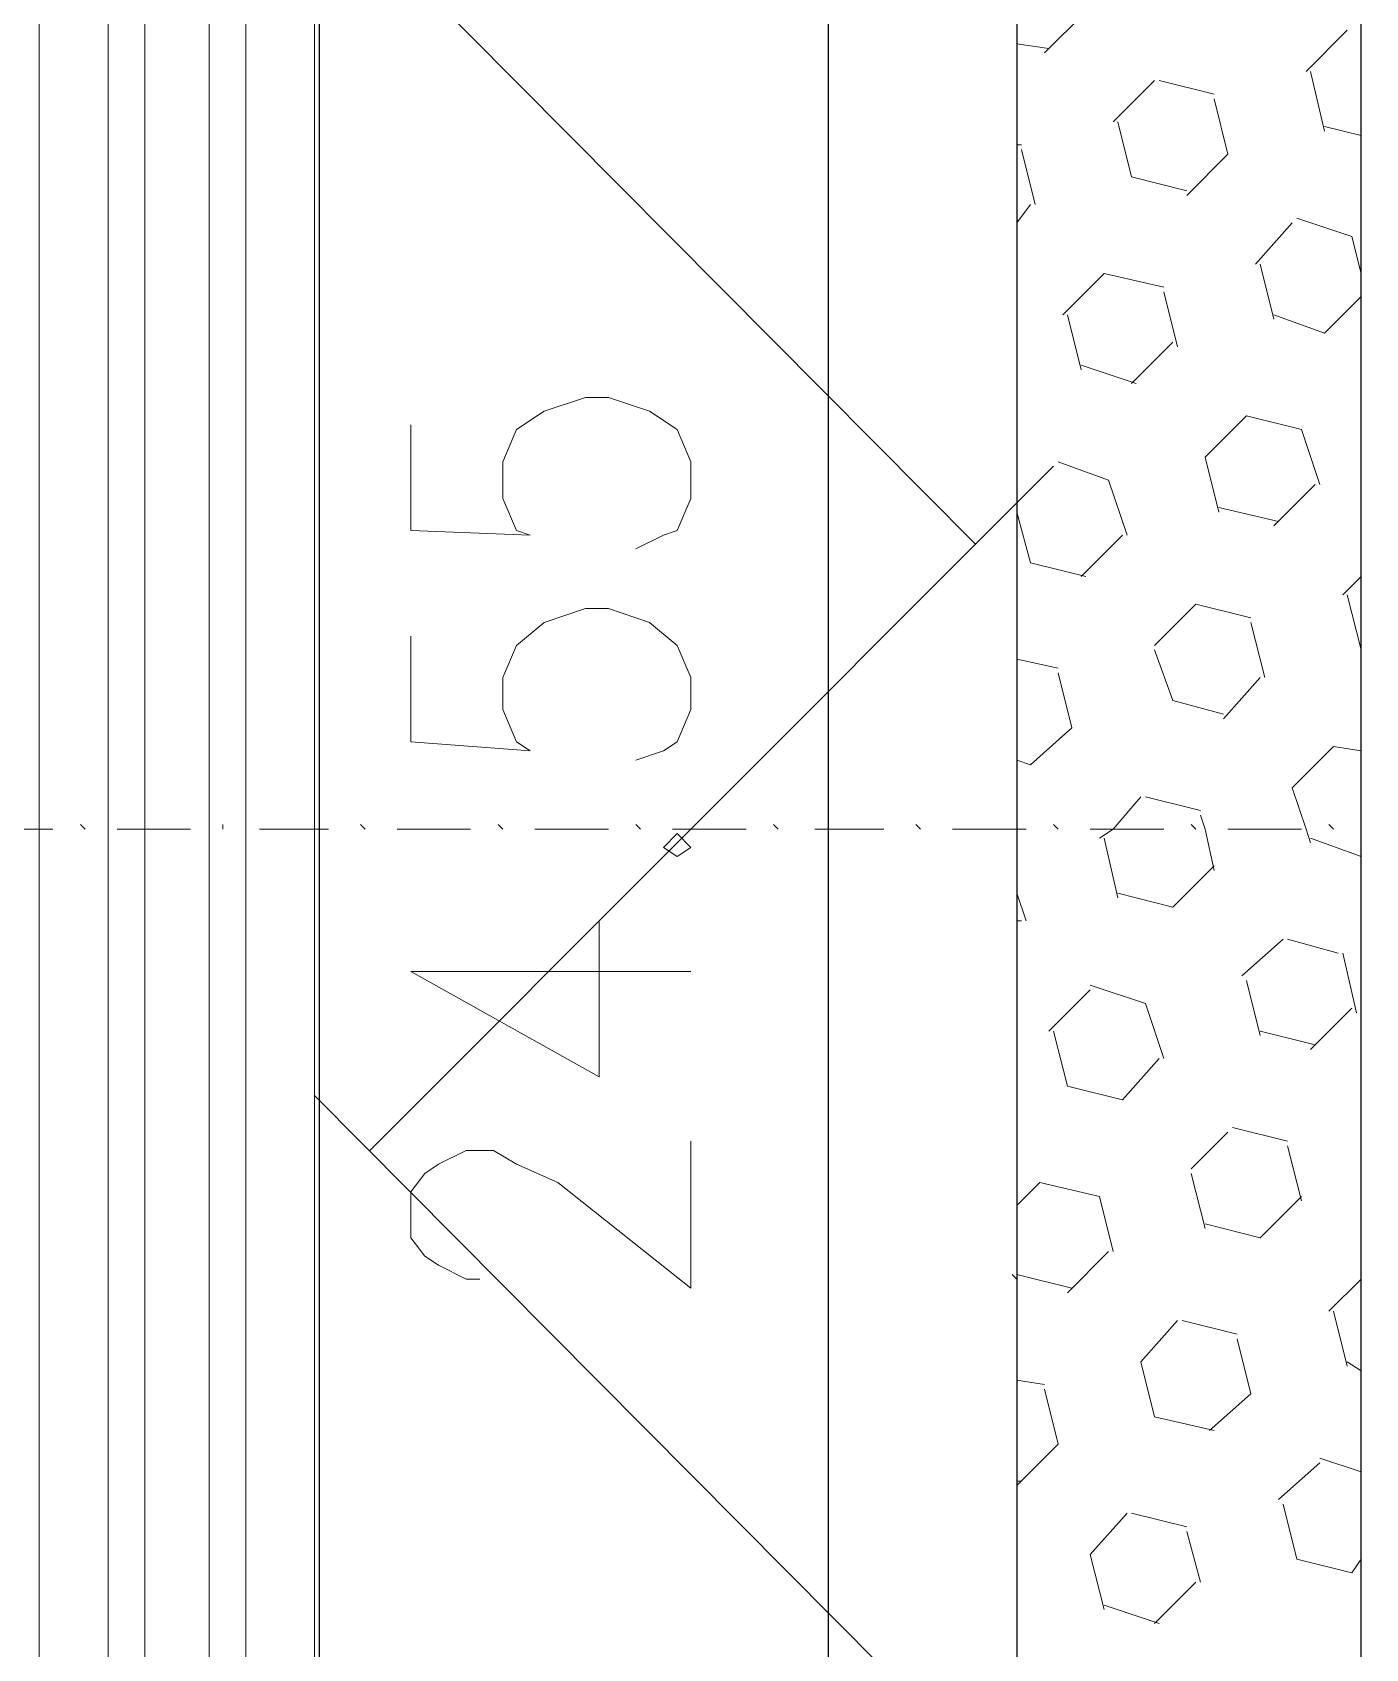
# Model space of a CAD drawing. Header units: millimetres. Extents: x 2928 to 3112, y 1220 to 1280.
# Drawn here: x 2983.33 to 2984.299, y 1251.612 to 1252.785 of the extents above; entities that cross this region are included whole.
import ezdxf

# ---------------------------------------------------------------- set-up
doc = ezdxf.new("R2010")
doc.units = ezdxf.units.MM

msp = doc.modelspace()

# ---------------------------------------------------------------- linework, layer by layer
at = {"color": 9, "linetype": 'Continuous', "lineweight": 5, "true_color": 0xbababa}
for points in [[(2938.98795, 1264.55062), (2983.53859, 1264.55062), (2983.53859, 1238.80025)], [(2983.33525, 1239.30359), (2983.33525, 1264.04728), (2983.33525, 1264.04728)], [(2983.38525, 1239.30359), (2983.38525, 1264.04728), (2983.38525, 1264.04728)], [(2983.41192, 1239.30359), (2983.41192, 1264.04728), (2983.41192, 1264.04728)], [(2983.45859, 1239.30359), (2983.45859, 1264.04728), (2983.45859, 1264.04728)], [(2983.48525, 1239.30359), (2983.48525, 1264.04728), (2983.48525, 1264.04728)], [(2983.53525, 1239.30359), (2983.53525, 1264.04728), (2983.53525, 1264.04728)], [(2984.01526, 1252.41378), (2983.53525, 1252.89712), (2983.53525, 1252.89712)], [(2984.06526, 1252.77045), (2984.09526, 1252.80045), (2984.09526, 1252.80045)], [(2984.25526, 1252.75712), (2984.28526, 1252.78712), (2984.28526, 1252.78712)], [(2984.06859, 1252.77379), (2984.04526, 1252.77712), (2984.04526, 1252.77712)], [(2984.2686, 1252.71378), (2984.2586, 1252.75712), (2984.2586, 1252.75712)], [(2984.11526, 1252.72045), (2984.14526, 1252.75045), (2984.14526, 1252.75045)], [(2984.1886, 1252.74045), (2984.1486, 1252.75045), (2984.1486, 1252.75045)], [(2984.1986, 1252.69712), (2984.1886, 1252.73712), (2984.1886, 1252.73712)], [(2984.1286, 1252.68045), (2984.1186, 1252.72045), (2984.1186, 1252.72045)], [(2984.29526, 1252.71045), (2984.2686, 1252.71712), (2984.2686, 1252.71712)], [(2984.04859, 1252.70378), (2984.04526, 1252.70378), (2984.04526, 1252.70378)], [(2984.05859, 1252.66045), (2984.04859, 1252.70045), (2984.04859, 1252.70045)], [(2984.1686, 1252.66712), (2984.1986, 1252.69712), (2984.1986, 1252.69712)], [(2984.1686, 1252.67045), (2984.1286, 1252.68045), (2984.1286, 1252.68045)], [(2984.04526, 1252.64712), (2984.05526, 1252.66045), (2984.05526, 1252.66045)], [(2984.2186, 1252.61712), (2984.24526, 1252.64712), (2984.24526, 1252.64712)], [(2984.2886, 1252.63712), (2984.2486, 1252.65045), (2984.2486, 1252.65045)], [(2984.29526, 1252.61045), (2984.2886, 1252.63712), (2984.2886, 1252.63712)], [(2984.07859, 1252.58045), (2984.1086, 1252.61045), (2984.1086, 1252.61045)], [(2984.15193, 1252.60045), (2984.1086, 1252.61045), (2984.1086, 1252.61045)], [(2984.23193, 1252.57712), (2984.22193, 1252.61712), (2984.22193, 1252.61712)], [(2984.16193, 1252.55712), (2984.15193, 1252.59712), (2984.15193, 1252.59712)], [(2984.2686, 1252.56712), (2984.29526, 1252.59378), (2984.29526, 1252.59378)], [(2984.09193, 1252.54045), (2984.08193, 1252.58045), (2984.08193, 1252.58045)], [(2984.2686, 1252.56712), (2984.23193, 1252.58045), (2984.23193, 1252.58045)], [(2984.1286, 1252.53045), (2984.1586, 1252.56045), (2984.1586, 1252.56045)], [(2984.13193, 1252.53045), (2984.09193, 1252.54378), (2984.09193, 1252.54378)], [(2984.18193, 1252.47711), (2984.21193, 1252.50712), (2984.21193, 1252.50712)], [(2984.25193, 1252.49712), (2984.21193, 1252.50712), (2984.21193, 1252.50712)], [(2984.26526, 1252.45711), (2984.25193, 1252.49712), (2984.25193, 1252.49712)], [(2984.04526, 1252.44378), (2984.07193, 1252.47045), (2984.07193, 1252.47045)], [(2984.11193, 1252.46045), (2984.07526, 1252.47378), (2984.07526, 1252.47378)], [(2984.19193, 1252.43711), (2984.18193, 1252.47711), (2984.18193, 1252.47711)], [(2984.12526, 1252.42045), (2984.11193, 1252.46045), (2984.11193, 1252.46045)], [(2984.23193, 1252.42711), (2984.26193, 1252.45711), (2984.26193, 1252.45711)], [(2983.57525, 1251.97377), (2984.04526, 1252.44378), (2984.04526, 1252.44378)], [(2984.05526, 1252.40045), (2984.04526, 1252.43711), (2984.04526, 1252.43711)], [(2984.23526, 1252.43045), (2984.19193, 1252.44045), (2984.19193, 1252.44045)], [(2984.09193, 1252.39045), (2984.12193, 1252.42045), (2984.12193, 1252.42045)], [(2984.09526, 1252.39045), (2984.05526, 1252.40045), (2984.05526, 1252.40045)], [(2984.28193, 1252.37711), (2984.29526, 1252.39045), (2984.29526, 1252.39045)], [(2984.29526, 1252.33711), (2984.28526, 1252.37711), (2984.28526, 1252.37711)], [(2984.14526, 1252.34045), (2984.17526, 1252.37045), (2984.17526, 1252.37045)], [(2984.21526, 1252.36045), (2984.17526, 1252.37045), (2984.17526, 1252.37045)], [(2984.22526, 1252.31711), (2984.21526, 1252.35711), (2984.21526, 1252.35711)], [(2984.29526, 1252.33711), (2984.29526, 1252.34045), (2984.29526, 1252.34045)], [(2984.07526, 1252.32378), (2984.04526, 1252.33045), (2984.04526, 1252.33045)], [(2984.1586, 1252.30045), (2984.14526, 1252.33711), (2984.14526, 1252.33711)], [(2984.08526, 1252.28045), (2984.07526, 1252.32045), (2984.07526, 1252.32045)], [(2984.19526, 1252.28711), (2984.22193, 1252.31711), (2984.22193, 1252.31711)], [(2984.19526, 1252.29045), (2984.1586, 1252.30045), (2984.1586, 1252.30045)], [(2984.05526, 1252.25378), (2984.08526, 1252.28045), (2984.08526, 1252.28045)], [(2984.24526, 1252.23711), (2984.27526, 1252.26711), (2984.27526, 1252.26711)], [(2984.29526, 1252.26378), (2984.27526, 1252.26711), (2984.27526, 1252.26711)], [(2984.05526, 1252.25378), (2984.04526, 1252.25711), (2984.04526, 1252.25711)], [(2984.25526, 1252.20711), (2984.24526, 1252.23711), (2984.24526, 1252.23711)], [(2984.11526, 1252.20711), (2984.13526, 1252.23044), (2984.13526, 1252.23044)], [(2984.1786, 1252.22044), (2984.1386, 1252.23044), (2984.1386, 1252.23044)], [(2984.18193, 1252.20711), (2984.1786, 1252.21711), (2984.1786, 1252.21711)], [(2984.10526, 1252.20044), (2984.11526, 1252.20711), (2984.11526, 1252.20711)], [(2984.1186, 1252.15711), (2984.1086, 1252.20044), (2984.1086, 1252.20044)], [(2984.1886, 1252.17711), (2984.18193, 1252.20711), (2984.18193, 1252.20711)], [(2984.2586, 1252.19711), (2984.25526, 1252.20711), (2984.25526, 1252.20711)], [(2984.29526, 1252.18711), (2984.2586, 1252.20044), (2984.2586, 1252.20044)], [(2984.1586, 1252.15044), (2984.1886, 1252.18044), (2984.1886, 1252.18044)], [(2984.05193, 1252.14044), (2984.04526, 1252.16044), (2984.04526, 1252.16044)], [(2984.1586, 1252.15044), (2984.1186, 1252.16044), (2984.1186, 1252.16044)], [(2984.04526, 1252.14044), (2984.04859, 1252.14044), (2984.04859, 1252.14044)], [(2984.2086, 1252.10044), (2984.2386, 1252.12711), (2984.2386, 1252.12711)], [(2984.2786, 1252.11711), (2984.24193, 1252.12711), (2984.24193, 1252.12711)], [(2984.29193, 1252.07378), (2984.28193, 1252.11711), (2984.28193, 1252.11711)], [(2984.1386, 1252.08044), (2984.0986, 1252.09378), (2984.0986, 1252.09378)], [(2984.22193, 1252.05711), (2984.21193, 1252.09711), (2984.21193, 1252.09711)], [(2984.06859, 1252.06044), (2984.0986, 1252.09044), (2984.0986, 1252.09044)], [(2984.15193, 1252.04044), (2984.1386, 1252.08044), (2984.1386, 1252.08044)], [(2984.2586, 1252.04711), (2984.2886, 1252.07711), (2984.2886, 1252.07711)], [(2984.08193, 1252.02044), (2984.07193, 1252.06044), (2984.07193, 1252.06044)], [(2984.26193, 1252.05044), (2984.22193, 1252.06044), (2984.22193, 1252.06044)], [(2984.12193, 1252.01044), (2984.1486, 1252.04044), (2984.1486, 1252.04044)], [(2984.01526, 1251.53043), (2983.53525, 1252.01377), (2983.53525, 1252.01377)], [(2984.12193, 1252.01044), (2984.08193, 1252.02044), (2984.08193, 1252.02044)], [(2984.24193, 1251.98044), (2984.20193, 1251.99044), (2984.20193, 1251.99044)], [(2984.17193, 1251.96044), (2984.1986, 1251.98711), (2984.1986, 1251.98711)], [(2984.25193, 1251.93711), (2984.24193, 1251.97711), (2984.24193, 1251.97711)], [(2984.18193, 1251.91711), (2984.17193, 1251.95711), (2984.17193, 1251.95711)], [(2984.04526, 1251.93377), (2984.06193, 1251.95044), (2984.06193, 1251.95044)], [(2984.10526, 1251.94044), (2984.06193, 1251.95044), (2984.06193, 1251.95044)], [(2984.11526, 1251.90044), (2984.10526, 1251.94044), (2984.10526, 1251.94044)], [(2984.22193, 1251.91044), (2984.25193, 1251.94044), (2984.25193, 1251.94044)], [(2984.22193, 1251.91044), (2984.18193, 1251.92044), (2984.18193, 1251.92044)], [(2984.08193, 1251.87044), (2984.11193, 1251.90044), (2984.11193, 1251.90044)], [(2984.04526, 1251.88044), (2984.04193, 1251.88377), (2984.04193, 1251.88377)], [(2984.08526, 1251.87377), (2984.04526, 1251.88377), (2984.04526, 1251.88377)], [(2984.27193, 1251.85711), (2984.29526, 1251.88044), (2984.29526, 1251.88044)], [(2984.13526, 1251.82044), (2984.16193, 1251.85044), (2984.16193, 1251.85044)], [(2984.20526, 1251.84044), (2984.16526, 1251.85044), (2984.16526, 1251.85044)], [(2984.28526, 1251.81711), (2984.27526, 1251.85711), (2984.27526, 1251.85711)], [(2984.21526, 1251.79711), (2984.20526, 1251.83711), (2984.20526, 1251.83711)], [(2984.14526, 1251.78044), (2984.13526, 1251.82044), (2984.13526, 1251.82044)], [(2984.29526, 1251.81377), (2984.28526, 1251.82044), (2984.28526, 1251.82044)], [(2984.06526, 1251.80377), (2984.04526, 1251.80711), (2984.04526, 1251.80711)], [(2984.07526, 1251.76044), (2984.06526, 1251.80044), (2984.06526, 1251.80044)], [(2984.18526, 1251.77044), (2984.21526, 1251.79711), (2984.21526, 1251.79711)], [(2984.1886, 1251.77044), (2984.14526, 1251.78044), (2984.14526, 1251.78044)], [(2984.04526, 1251.73044), (2984.07526, 1251.76044), (2984.07526, 1251.76044)], [(2984.23526, 1251.72044), (2984.26526, 1251.7471), (2984.26526, 1251.7471)], [(2984.29526, 1251.74044), (2984.26526, 1251.75044), (2984.26526, 1251.75044)], [(2984.04859, 1251.73377), (2984.04526, 1251.73377), (2984.04526, 1251.73377)], [(2984.0986, 1251.68044), (2984.12526, 1251.71044), (2984.12526, 1251.71044)], [(2984.1686, 1251.70044), (2984.1286, 1251.71044), (2984.1286, 1251.71044)], [(2984.2486, 1251.6771), (2984.2386, 1251.7171), (2984.2386, 1251.7171)], [(2984.1786, 1251.66044), (2984.1686, 1251.6971), (2984.1686, 1251.6971)], [(2984.1086, 1251.64044), (2984.0986, 1251.68044), (2984.0986, 1251.68044)], [(2984.2886, 1251.6671), (2984.2486, 1251.6771), (2984.2486, 1251.6771)], [(2984.2886, 1251.6671), (2984.29526, 1251.6771), (2984.29526, 1251.6771)], [(2984.14526, 1251.63044), (2984.17526, 1251.66044), (2984.17526, 1251.66044)], [(2984.1486, 1251.63044), (2984.1086, 1251.64377), (2984.1086, 1251.64377)]]:
    msp.add_lwpolyline(points, dxfattribs=at)
at = {"color": 7, "linetype": 'Continuous', "lineweight": -2, "true_color": 0x000007}
msp.add_lwpolyline([(2983.53859, 1264.04728), (2983.53859, 1239.30359), (2983.53859, 1239.30359)], dxfattribs=at)
at = {"color": 253, "linetype": 'Continuous', "lineweight": -2, "true_color": 0x9a9a9a}
msp.add_lwpolyline([(2983.90859, 1239.40693), (2983.90859, 1263.94728), (2983.90859, 1263.94728)], dxfattribs=at)
at = {"color": 7, "linetype": 'Continuous', "lineweight": -2, "true_color": 0x000007}
for points in [[(2985.30528, 1251.06376), (2985.30528, 1253.33046), (2984.04526, 1253.33046), (2984.04526, 1251.06376)], [(2985.05194, 1251.3171), (2984.29526, 1251.3171), (2984.29526, 1253.08046), (2985.05194, 1253.08046)]]:
    msp.add_lwpolyline(points, close=True, dxfattribs=at)
at = {"color": 7, "linetype": 'Continuous', "lineweight": 9, "true_color": 0x000007}
for points in [[(2983.60525, 1252.50045), (2983.60525, 1252.42378), (2983.69192, 1252.42045), (2983.68192, 1252.42378), (2983.67192, 1252.44711), (2983.67192, 1252.47378), (2983.68192, 1252.49712), (2983.70192, 1252.51045), (2983.73192, 1252.52045), (2983.74859, 1252.52045), (2983.77859, 1252.51045), (2983.79859, 1252.49712), (2983.80859, 1252.47378), (2983.80859, 1252.44711), (2983.79859, 1252.42378), (2983.78859, 1252.42045), (2983.76859, 1252.41045)], [(2983.60525, 1252.34711), (2983.60525, 1252.27045), (2983.69192, 1252.26378), (2983.68192, 1252.27045), (2983.67192, 1252.29378), (2983.67192, 1252.31711), (2983.68192, 1252.34045), (2983.70192, 1252.35711), (2983.73192, 1252.36711), (2983.74859, 1252.36711), (2983.77859, 1252.35711), (2983.79859, 1252.34045), (2983.80859, 1252.31711), (2983.80859, 1252.29378), (2983.79859, 1252.27045), (2983.78859, 1252.26378), (2983.76859, 1252.25711)], [(2983.34525, 1252.20711), (2983.29192, 1252.20711), (2983.29192, 1252.20711)], [(2983.36858, 1252.20711), (2983.36525, 1252.21044), (2983.36525, 1252.21044)], [(2983.44525, 1252.20711), (2983.39192, 1252.20711), (2983.39192, 1252.20711)], [(2983.46859, 1252.20711), (2983.46859, 1252.21044), (2983.46859, 1252.21044)], [(2983.54525, 1252.20711), (2983.49525, 1252.20711), (2983.49525, 1252.20711)], [(2983.57192, 1252.20711), (2983.56859, 1252.21044), (2983.56859, 1252.21044)], [(2983.64859, 1252.20711), (2983.59525, 1252.20711), (2983.59525, 1252.20711)], [(2983.67192, 1252.20711), (2983.66859, 1252.21044), (2983.66859, 1252.21044)], [(2983.74859, 1252.20711), (2983.69526, 1252.20711), (2983.69526, 1252.20711)], [(2983.77192, 1252.20711), (2983.76859, 1252.21044), (2983.76859, 1252.21044)], [(2983.84859, 1252.20711), (2983.79526, 1252.20711), (2983.79526, 1252.20711)], [(2983.87193, 1252.20711), (2983.86859, 1252.21044), (2983.86859, 1252.21044)], [(2983.94859, 1252.20711), (2983.89859, 1252.20711), (2983.89859, 1252.20711)], [(2983.97526, 1252.20711), (2983.97193, 1252.21044), (2983.97193, 1252.21044)], [(2984.05193, 1252.20711), (2983.99859, 1252.20711), (2983.99859, 1252.20711)], [(2984.07526, 1252.20711), (2984.07193, 1252.21044), (2984.07193, 1252.21044)], [(2984.15193, 1252.20711), (2984.0986, 1252.20711), (2984.0986, 1252.20711)], [(2984.17526, 1252.20711), (2984.17193, 1252.21044), (2984.17193, 1252.21044)], [(2984.25193, 1252.20711), (2984.1986, 1252.20711), (2984.1986, 1252.20711)], [(2984.27526, 1252.20711), (2984.27193, 1252.21044), (2984.27193, 1252.21044)], [(2983.80859, 1252.10378), (2983.60525, 1252.10378), (2983.74192, 1252.02711), (2983.74192, 1252.14044)], [(2983.65526, 1251.88044), (2983.64526, 1251.88044), (2983.62525, 1251.89044), (2983.61525, 1251.89711), (2983.60525, 1251.91044), (2983.60525, 1251.94377), (2983.61525, 1251.95711), (2983.62525, 1251.96377), (2983.64526, 1251.97377), (2983.66526, 1251.97377), (2983.68192, 1251.96377), (2983.71192, 1251.95044), (2983.80859, 1251.87377), (2983.80859, 1251.98044)]]:
    msp.add_lwpolyline(points, dxfattribs=at)
msp.add_lwpolyline([(2983.78859, 1252.19378), (2983.79859, 1252.18711), (2983.80859, 1252.19378), (2983.79859, 1252.20378)], close=True, dxfattribs=at)

doc.saveas('drawing.dxf')
